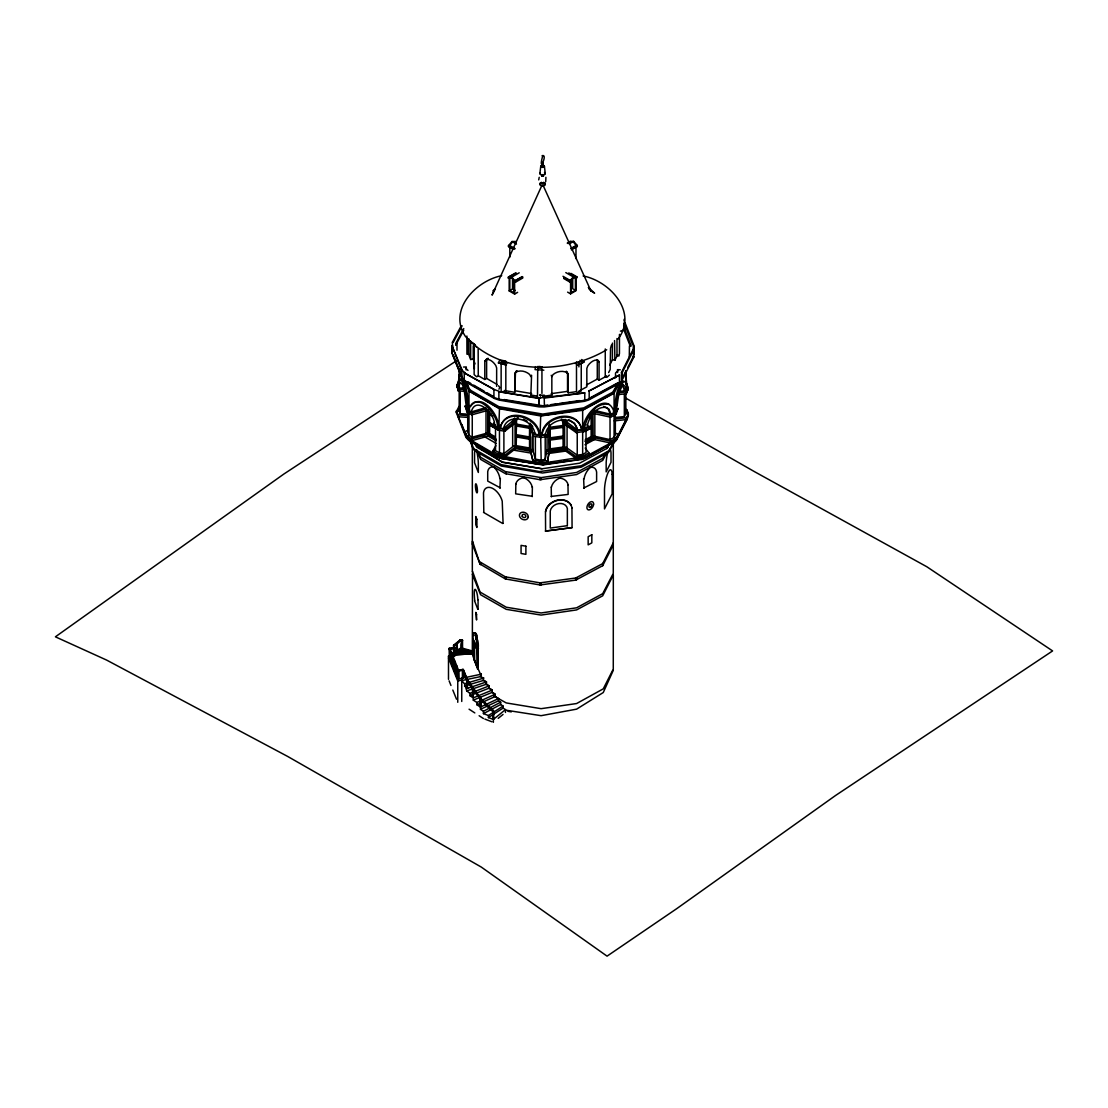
<?xml version="1.0" encoding="UTF-8"?>
<svg xmlns="http://www.w3.org/2000/svg" width="1108" height="1108" viewBox="0 0 1108 1108"><rect width="100%" height="100%" fill="white"/><g stroke="black" fill="none" stroke-linecap="round" stroke-linejoin="round"><path stroke-width="1.5" d="M473.047 638.734L477.105 650.036L474.515 643.429M474.916 633.014C477.631 648.332 478.06 632.446 474.82 632.793M474.736 632.834C473.005 634.247 474.279 632.46 474.418 632.89M473.199 633.18L472.922 635.438L473.947 635.286M474.169 632.89L474.238 632.82M477.216 646.767L476.343 639.912M477.229 646.753C477.839 655.631 479.307 643.069 477.382 639.621M618.181 394.6L626.242 393.756L628.194 389.13M626.754 385.556L626.754 383.742L628.167 388.008L626.242 393.756M613.32 670.229L603.264 692.528L576.603 709.148L541.092 715.685L505.4 710.103M624.053 321.043L624.15 319.326M613.32 544.831L602.71 565.689L575.689 580.121L540.053 584.969L505.4 578.958L480.055 564.083L472.327 544.194L472.507 541.203L480.055 564.083M613.32 542.726L602.71 563.584L575.689 578.016L540.053 582.863L505.4 576.852L480.055 561.978M629.441 345.848L629.289 356.665M627.654 415.791L627.502 418.464L616.491 440.167L614.123 442.397L585.578 457.881L581.7 459.086L543.626 464.432L538.751 464.377L496.716 456.496L468.739 440.347L465.997 437.466L457.23 414.904M633.125 358.244L633.291 355.391M594.567 410.403L611.048 414.378L614.248 412.647L613.223 412.024L614.081 411.567C615.771 401.456 615.508 389.324 622.558 381.124L623.666 381.221M614.372 410.971L615.799 411.206C616.948 401.165 617.198 389.393 623.984 381.36L625.992 382.745L626.948 388.52L625.757 390.958L619.455 391.235M463.546 388.035L458.781 388.022L460.014 382.218L462.535 384.864L464.294 390.847L466.274 406.525L467.271 408.99L468.989 409.448L467.271 410.445L467.271 412.259L471.759 414.849L488.337 410.265M452.729 656.67L453.006 654.094L472.507 653.775M453.13 655.105L453.394 652.57L471.856 653.678M539.873 173.568L540.746 166.297M459.252 374.31L458.241 383.964L459.515 381.554M464.903 391.346L458.255 390.93L456.815 385.542L459.044 380.556M456.815 387.357L457.008 384.462M530.026 425.001L533.239 436.22L541.244 437.425L547.435 436.594L549.429 424.226M547.435 436.594L549.429 426.04M532.394 436.774L532.394 450.596L532.449 448.975L535.386 459.169L540.704 460.097L545.205 459.488L547.02 449.89L549.429 450.042L547.435 462.438L540.621 463.352L533.239 462.064L530.067 449.197L533.239 462.064M547.435 462.438L549.429 450.042M542.061 434.945C544.208 416.082 577.074 408.907 581.852 429.572L577.587 430.153C573.986 413.242 547.047 419.073 545.551 434.474L542.061 434.945L541.729 434.114C543.876 415.251 576.742 408.076 581.506 428.741L583.417 428.159C582.863 414.198 607.724 389.601 614.248 412.647M583.417 428.159L584.442 428.796C586.049 417.148 595.813 401.456 609.289 404.503M540.233 394.573L540.579 396.276M613.32 441.289L613.278 573.376L602.71 593.653L576.603 607.807L541.092 612.959L506.231 607.212L480.055 592.046L472.507 571.271M478.102 649.537L477.659 669.287L472.327 653.914L472.507 573.39M535.538 366.623L535.053 369.615L543.848 370.197M541.937 366.79L537.712 366.526L537.491 367.925L541.937 368.216L542.158 367.053M619.455 334.367L619.455 353.41L618.957 355.973L616.948 355.848L617.114 355.017M627.405 416.954L626.851 419.794L615.466 440.942L584.692 458.463M462.535 640.23L462.535 648.637L461.593 648.859C458.67 642.169 465.554 638.928 459.792 640.216L453.629 645.216L453.795 653.595L454.322 645.119L457.189 643.166L457.355 651.546L456.482 651.241L457.189 643.166L454.391 645.742L453.629 645.216C456.579 660.049 452.729 658.637 453.684 645.839L460.499 640.119L462.535 640.313M497.575 427.176C498.475 414.572 474.806 388.035 468.684 410.486L471.205 411.954C475.858 394.683 495.802 414.295 494.473 425.375L497.575 427.176L500.47 427.217C505.497 406.428 537.865 415.597 539.568 434.045L539.139 434.876L534.942 434.142C533.807 419.087 507.27 411.622 503.461 428.644L500.04 428.034C505.068 407.245 537.435 416.428 539.139 434.876M542.089 155.716C548.599 153.486 537.602 174.912 542.698 155.909M542.02 163.818C545.178 162.668 540.538 161.962 542.574 163.292M541.3 182.294L542.574 183.249L543.834 182.294M512.658 446.386L512.658 420.444L513.669 420.625L514.181 418.824M513.669 420.625L514.638 417.938M516.91 419.073L516.065 421.289L516.065 446.607L529.541 448.962L529.998 448.075L529.998 438.38L529.541 439.267L516.065 436.912L516.522 436.026L516.065 446.607M472.894 635.424L473.005 638.457M462.687 669.897L466.856 680.658L462.687 669.897L462.687 677.874L463.144 669.37L457.77 670.395L457.77 678.373L458.684 678.636L458.684 670.659L449.834 648.277M463.366 669.758L467.631 680.229L466.953 688.262L467.396 679.827L481.066 698.732L493.614 711.142L493.614 719.12L492.7 718.857L493.379 710.74L480.969 698.996L473.282 688.982L467.534 680.506L463.366 669.758L457.77 670.825L449.128 648.374L454.612 647.598L454.792 655.964M466.856 680.644C470.914 687.209 483.725 704.549 492.825 711.53L493.503 711.391M472.604 689.121L473.158 688.317L472.701 697.181L472.479 688.442M480.29 699.12L480.844 698.345L480.387 706.835L480.166 698.469M468.13 417.397L458.255 416.774L456.828 410.666L459.044 406.401M541.687 185.867L492.035 295.116L495.414 288.745M497.007 384.407L486.62 378.41L484.792 379.476L484.792 361.111L487.52 358.563A11.108 6.413 60 0 1 488.254 358.369M486.62 378.41L486.62 360.058L487.52 358.563M542.712 396.387L551.839 395.099L551.839 376.734L553.058 374.573A11.108 8.822 -22.8 0 1 566.95 372.648L568.155 374.449L568.155 392.814L576.285 391.678M539.222 177.308L538.71 179.87M592.157 413.187L610.591 417.19L615.743 414.392L615.743 412.578L614.081 411.567L614.081 393.271L619.968 381.304M615.799 411.206C618.569 402.841 616.99 392.038 623.375 385.002L625.009 386.18L625.757 390.958M615.743 414.392L618.139 408.423L615.743 412.578L610.591 415.375L593.833 411.733M615.134 433.034L618.139 434.267L616.242 438.159L610.591 441.219L592.42 437.286L593.279 435.97L610.037 439.613L614.081 437.411L615.342 434.835L615.342 414.24M614.718 417.577L624.33 416.566L625.84 413.478L625.84 392.883M626.242 419.6L628.347 413.506L625.84 413.478L628.347 413.519L626.754 409.586L628.347 415.334L626.242 419.6L614.261 420.874M586.035 428.561L586.035 452.604L582.656 454.432L577.24 455.166L565.883 447.175L564.014 448.061L564.014 449.876L576.326 458.532L583.833 457.521L616.214 439.987L618.139 434.267M618.098 339.02C638.139 312.345 610.273 281.252 583.113 275.934M609.705 365.114L612.405 359.795L612.405 343.106M608.652 372.551L610.189 369.518L610.536 348.466A11.108 2.548 -80.4 0 1 611.477 345.031M612.405 359.795L614.898 360.211L617.724 354.643M633.914 349.519L622.253 372.523L622.253 379.975L621.477 379.836L621.477 372.385L633.125 349.394L633.914 349.519L633.914 356.97L621.477 381.235L618.957 383.603L588.694 400.002L584.581 401.29L544.236 406.955L539.07 406.885L499.112 400.113L494.487 398.534L464.82 381.401L461.911 378.34L452.604 354.435M618.001 383.396L612.738 392.177L583.778 407.869L542.712 414.073L498.919 406.664L470.928 390.501L469.196 388.686L466.69 382.246M618.749 383.313L612.738 393.562L583.778 409.267L542.712 415.458L498.919 408.049L470.928 391.886L469.196 390.071L466.066 382.038M622.253 378.313L626.131 370.64M627.682 367.579L633.125 356.845L633.914 356.97M608.126 446.759L606.602 448.574L579.692 463.158L542.034 468.781L502.353 462.299L476.191 445.624M605.577 453.227L602.71 458.324L576.603 472.465L541.092 477.617L505.4 471.593L480.581 457.258L478.268 452.119M607.115 452.299L602.71 460.416L576.603 474.57L540.053 479.709L505.4 473.642L480.581 459.363L476.495 449.64M613.79 442.175L608.569 450.956L581.243 465.776L539.568 471.593L501.218 464.64L474.82 449.405L473.185 447.687L470.235 440.111M616.048 439.128L608.569 452.341L581.243 467.161L542.518 473.005L501.218 466.025L474.82 450.79L473.185 449.072L469.654 439.973M617.599 436.344L620.508 430.61M621.228 429.184L626.117 419.53M627.502 417.065L616.491 438.768L614.123 440.998M538.834 405.93L539.07 398.035L538.834 405.93L498.877 399.157L498.877 391.706L539.07 398.035L584.775 392.897L584.775 400.348L544.416 406.013L504.098 399.559M498.877 399.157L493.919 397.453L464.252 380.335L464.252 372.884L494.487 389.684L499.112 391.262M514.749 373.922L516.688 370.681L514.749 373.922L514.749 392.287L504.237 390.501M514.749 392.287L515.483 372.482M537.283 396.096L530.843 395.016L531.577 375.21M530.843 395.016L531.577 393.575L515.483 390.833M532.38 496.301L515.663 493.836L515.843 484.071M515.663 484.418A12.368 9.695 26.9 0 1 523.932 477.728L524.112 477.382M532.2 496.647L532.38 486.869M464.086 379.047L468.989 391.152L499.459 408.755L498.752 430.195L504.832 431.261L515.691 422.702L515.691 420.888L513.738 420.057L503.461 428.644M500.04 428.034L500.47 427.217M512.658 420.444L514.126 419.752M516.522 426.677L516.065 435.569L529.541 437.923L529.998 427.439L516.065 425.001L516.522 424.129L529.998 426.483L529.998 424.004M529.541 427.356L529.998 426.483M529.998 427.439L529.541 428.311L516.065 425.957M534.942 434.142L535.386 433.311M499.459 408.755L540.704 415.957L539.998 437.397M452.424 349.671L452.424 342.206L461.33 325.641M462.133 325.794L453.227 342.358L452.424 342.206M455.665 343.632L463.767 328.577M455.665 345.294L463.753 330.226M608.167 446.732L606.602 448.574M462.493 640.216L459.792 640.216L460.582 640.715L457.244 643.776L456.482 643.263L456.662 651.643M455.111 652.183L456.302 650.119L472.548 653.111M456.911 651.324L458.144 649.205L472.465 652.127M492.755 426.968L494.334 422.453M495.054 448.879L492.755 452.812L492.755 450.998L495.872 445.693M460.208 380.072L461.897 378.742C467.714 387.357 467.701 398.728 468.726 408.797M470.581 406.331C481.274 391.65 498.628 414.447 498.628 426.566M610.591 441.219L610.591 443.034L592.42 439.1L593.223 437.868M545.732 181.657L545.912 177.308M516.356 418.159L515.054 421.012L515.054 447.313L530.552 450.014L530.552 425.361M516.439 419.96L517.658 417.938M499.833 360.114L498.254 362.953L506.494 364.823M505.83 361.222L501.855 360.335L501.135 361.665L505.29 362.607L506.037 361.527L506.037 362.565L507.575 362.912M510.649 244.397L512.021 242.444M541.438 182.765L542.906 183.873L543.502 182.612M563.764 278.524L569.747 281.986L573.279 277.831L576.936 277.831L576.936 276.848L570.966 273.385M461.593 648.859L461.925 640.078M512.976 249.203L508.489 246.613L508.489 245.63L512.021 241.53L515.677 241.475L515.677 242.458M563.764 277.554L569.747 281.003L573.279 276.889L576.936 276.848M488.531 424.558L497.741 429.849L498.752 430.195L499.459 428.851L499.459 452.895L498.198 454.141L492.755 450.998M618.029 370.668L615.536 373.008L615.536 377.856M613.001 443.117L615.217 441.039M468.019 430.223L465.014 431.649L466.773 437.799L498.198 455.956L498.129 454.114L499.459 452.895L503.891 453.657L513.766 445.887L515.719 446.704L515.719 448.518L504.832 457.105L498.129 455.928M492.838 290.961L495.234 288.786M463.518 367.039L466.329 366.956L466.136 369.878M609.358 375.1L606.921 377.274L605.231 376.637L606.021 375.931M517.187 418.81L518.281 417.924M493.365 722.319L493.365 719.452L505.47 709.605L503.074 708.095L503.074 706.045L500.678 704.536L500.678 702.181L498.503 700.824L480.456 709.342L480.456 707.07L476.897 704.757L476.897 702.486L473.296 700.145L473.296 697.874L469.93 695.672L469.93 693.4L466.759 690.893L464.529 683.774L461.745 680.575L481.384 676.434L480.9 673.636M498.198 718.372L503.046 714.425M506.356 427.688L503.891 429.627L503.891 453.657M492.755 425.153L497.741 428.034L504.832 429.447L515.691 420.888M498.129 454.114L504.832 455.291L515.719 446.704M542.421 164.053C542.56 165.771 542.56 161.449 542.712 164.053M541.951 174.51L542.574 175.355L543.183 174.51M498.946 389.213L499.846 387.495L498.489 385.75M456.371 360.806L283.883 474.016L55.4 636.823L106.603 660.077L287.651 756.432L481.274 867.065L607.059 956.149L676.808 908.602L835.543 795.502L1052.6 650.922L926.828 566.756L754.839 471.856L625.715 398.091M480.456 709.342L483.434 711.281L483.434 713.621L488.42 715.519L503.074 706.045M488.42 715.519L488.42 717.569L503.074 708.095M508.489 246.613L509.32 246.128M522.837 277.956L515.469 282.208L511.841 277.997L508.35 278.094L508.35 277.111L515.705 272.859M567.241 243.109L570.177 241.406L573.681 241.35L577.31 245.519L577.31 246.502L571.423 249.909M508.35 277.111L516.397 273.261M567.919 243.511L570.869 241.807M508.35 278.094L514.237 274.687M509.029 277.512L511.841 277.055L519.209 272.803M569.263 243.912L573.681 241.35M511.841 277.055L514.791 280.823L522.159 276.584M570.745 248.524L576.631 245.131M514.791 280.823L522.837 276.972M571.423 248.912L577.31 245.519M517.616 292.346L514.624 294.077L509.181 290.919L512.547 288.939L512.547 278.593M575.412 278.219L575.412 290.282L571.229 292.692L571.229 280.629M567.615 292.138L570.578 293.855L576.091 290.67L576.091 278.316M484.792 361.111L486.62 360.058M464.252 380.335L461.911 376.942L461.911 369.49L451.925 345.668L451.925 353.12L461.911 376.942M464.252 372.884L494.487 389.684M468.684 410.486L469.737 409.877M471.205 411.954L485.789 407.606M489.653 411.996L488.531 412.647L491.384 414.295M494.473 425.375L495.525 424.779M499.459 427.037L497.741 428.034L497.741 429.849M495.345 436.884L489.653 433.602L488.531 434.253L495.65 438.353M500.345 487.866L487.714 481.094L487.714 471.662A12.368 7.147 60 0 1 493.808 467.091L494.251 466.842M499.902 488.129L500.345 478.448M503.087 523.35L502.215 501.107A13.739 7.936 60 0 0 491.966 488.074A13.739 7.936 60 0 0 483.504 492.921L483.822 512.215M606.685 349.754C564.207 375.224 499.833 374.864 465.291 336.25C447.798 309.963 475.983 280.712 501.702 275.684M586.409 384.988L597.281 379.088L599.068 380.183L606.395 376.208M578.847 391.152L586.838 386.817L586.838 368.452L587.752 365.959A11.108 6.62 -58.4 0 1 598.168 360.335L599.068 361.817L599.068 380.183M619.441 375.044L588.694 391.152L619.441 375.044L619.441 382.509L589.179 398.908L584.775 400.348M590.204 397.786L617.447 383.022M540.704 415.957L582.656 410.292L614.081 393.271M594.068 410.722L594.83 410.306M589.304 417.273L592.24 415.68L591.146 415.015M589.304 418.215L592.24 416.636L591.146 415.957L591.146 425.569L592.24 426.248L589.304 427.826M584.442 428.796L587.046 427.383C588.237 417.924 596.187 405.099 607.101 407.675M588.209 427.162L591.146 425.569M587.088 424.669L588.944 427.092L583.21 429.946L576.326 430.874L563.834 422.093L565.703 421.206L577.587 430.153M563.834 422.093L563.834 423.907L576.326 432.688L584.318 431.414L588.944 428.907L588.944 427.092M584.899 431.552L592.24 427.577L591.146 426.912L591.146 436.607L592.24 437.272L584.899 441.247M585.273 439.779L591.146 436.607M585.758 441.676L593.002 437.743L593.002 413.09M585.758 442.895L594.068 438.394M584.982 444.724L595.135 439.211M585.232 448.075L588.944 452.937L583.833 455.707L576.326 456.718L564.014 448.061M583.625 488.074L596.616 481.523L596.616 472.091A11.911 7.091 -58.4 0 0 590.342 467.41L589.913 467.147M483.434 711.281L500.678 702.181M483.434 713.621L500.678 704.536M581.811 363.272L583.57 361.873M480.456 707.07L498.503 698.552L498.503 700.824M575.191 363.562L576.492 362.967L576.506 391.664L577.753 392.551L581.243 390.93L581.243 363.244M577.49 365.169L584.387 361.97L581.672 359.504M476.897 702.486L495.221 694.217L495.221 696.489L498.503 698.552M476.897 704.757L495.221 696.489M542.975 164.026C543.612 165.743 540.953 164.15 542.574 163.402M473.296 697.874L492.243 690.076L492.146 692.375L495.221 694.217M473.296 700.145L492.243 692.348L494.029 693.47M469.93 693.4L489.168 685.88L489.168 688.151L492.243 690.076L488.919 688.248L488.919 685.977L486.08 684.329L486.08 682.057L483.337 680.478L483.337 678.207L480.581 676.614L480.567 674.329L473.601 658.845M469.93 695.672L489.168 688.151M466.759 688.622L486.495 681.919L486.495 684.19L489.168 685.88M466.759 690.893L486.495 684.19M468.989 412.979L468.989 435.292L466.814 436.026L471.759 438.879L488.379 434.281L487.34 433.02L472.257 437.189L468.989 435.292L467.728 432.175L467.728 411.58M585.578 456.468L543.626 463.033L538.751 462.978L496.716 455.097M581.091 459.585L585.024 458.269M466.814 437.84L466.773 435.984L468.989 435.292M620.425 331.154L624.358 329.949M464.529 683.774L483.919 678.027M464.529 686.046L483.919 680.298L486.495 681.919M467.271 412.259L465.014 405.805L466.634 409.766L471.759 413.035L486.675 408.907M576.395 361.97L577.753 362.828L581.243 361.208L579.969 360.294M542.324 164.995L542.103 165.992L543.488 165.383A1.828 1.053 0 0 1 543.751 167.1A1.828 1.053 0 0 1 540.856 166.657A1.828 1.053 0 0 1 542.574 165.244M457.756 702.292L457.756 679.135L481.384 674.163M461.745 680.118L457.756 680.963L448.491 657.986M463.283 670.063L458.006 671.213L449.308 649.205L454.1 648.512L454.612 647.598M462.687 670.312L462.465 669.495L462.465 677.473L463.366 677.736M466.717 687.86L467.631 688.123M472.479 696.78L473.379 697.043M480.166 706.447L481.066 706.71M466.717 679.966L480.387 698.871L493.614 711.142M492.7 718.857L493.614 719.12M459.959 640.812L460.499 640.119M460.582 640.715L459.792 640.216M456.662 643.665L457.355 643.568M453.795 645.632L454.502 645.521M449.128 648.789L454.792 648M456.482 651.241L457.355 651.546M450.762 652.543C452.244 651.933 449.571 658.11 450.928 660.922L451.455 652.446M453.629 653.194L454.322 653.097M453.92 655.673L454.612 655.562M450 656.656L449.128 656.351L450 656.656L450 648.679L449.308 648.776L458.006 670.797L458.006 678.775M452.383 656.67C453.864 656.074 451.191 662.252 452.563 665.049L453.075 656.573M454.294 661.504L455.166 661.808L455.166 669.786C452.479 665.548 455.097 653.028 454.46 669.883M454.46 661.905L455.166 661.808M456.136 666.213L457.008 666.517L457.008 674.481C454.322 670.243 456.939 657.723 456.302 674.592M456.302 666.614L457.008 666.517M454.294 669.481L455.166 669.786M456.136 674.19L457.008 674.481M568.155 392.814L567.531 391.359L551.23 393.645L551.839 395.099M584.775 392.897L544.236 398.104L544.416 406.013M544.236 405.556L547.587 405.085M550.953 404.614L555.994 403.908M559.36 403.437L579.539 400.597M557.282 404.24L560.606 403.769M580.62 400.957L583.944 400.5M545.718 453.892L567.13 450.887M548.28 462.95L551.562 462.479M563.889 460.748L567.31 460.263M581.423 459.404L543.349 464.889L501.536 458.504L497.506 457.133L469.834 441.15L467.299 438.491L461.856 424.489M551.23 496.426L568.127 494.417L567.975 484.639M572.074 527.616L545.482 531.078L572.074 527.616L571.936 507.783M466.274 406.525L467.728 406.331M565.163 419.364L566.036 422.079L567.074 421.94L567.074 449.599M563.238 425.472L549.526 427.328L549.887 428.214L563.598 426.372L562.088 419.239M563.598 427.328L549.887 429.17L549.526 428.284M539.568 434.045L541.729 434.114M547.435 434.779L539.998 435.582L533.239 434.405L530.026 423.187M549.526 437.895L563.238 436.04L563.598 436.94L549.887 438.782L549.526 424.849M563.598 438.269L549.887 440.125L549.526 439.225L549.887 449.82L563.598 447.964L563.598 422.647L561.354 419.212M549.526 448.92L563.238 447.064L563.598 447.964M549.402 451.981L566.036 449.737M547.435 460.623L540.621 461.537L533.239 460.249M457.77 670.395L458.477 670.312L458.684 678.636M630.244 346.167L624.15 330.516L624.15 323.065L625.12 322.94L634.247 346.416L634.247 353.868L633.291 353.992L633.291 346.541L634.247 346.416M624.15 330.516L625.12 330.392L631.214 346.042M451.925 353.12L452.604 345.585M468.282 339.63L468.282 353.341L470.678 359.504L473.227 359.186L475.055 363.909M451.925 345.668L461.219 369.573L464.82 372.551M478.074 609.261L478.074 599.65M477.825 599.733C477.534 589.955 472.77 581.908 474.736 600.661M475.914 637.626L476.966 637.488M476.011 637.834L477.174 638.194L476.066 638.707M476.08 638.028L477.132 637.889M476.094 639.108L477.271 639.468M473.171 639.759L473.642 657.598M477.036 645.535L478.088 645.41M477.423 648.72L478.476 648.582M476.842 650.064L476.939 666.282L474.307 659.495L474.252 643.471M478.171 667.736L477.493 649.607L474.155 641.116M478.268 667.986L477.659 669.287M448.491 679.329L448.491 656.171L451.233 655.839M452.604 655.673L473.268 653.208M618.181 392.786L626.242 391.941M615.106 418.962L626.242 417.785M543.723 464.695L501.758 458.601L497.395 457.064L486.855 450.568M542.061 468.767L502.616 462.119L476.759 447.175L474.321 442.84M539.693 395.168L544.471 395.224M456.815 385.542L458.255 389.116L464.903 389.531M459.169 390.473L459.169 411.068L460.236 413.672L468.532 414.198M456.662 412.841L456.662 411.026C465.969 411.179 450.457 408.312 458.255 414.96L468.255 415.597M539.153 366.596L540.787 366.706M540.455 397.841L537.491 397.647L537.712 368.826M472.922 653.568L454.515 650.936L453.394 654.842L453.394 652.57M625.521 388.285L626.948 388.52M614.081 411.567L616.408 411.941L616.408 413.755M621.477 372.385L622.253 372.523M498.877 391.706L538.834 398.478M512.672 449.986L531.286 453.144M507.921 711.308L511.3 711.876M516.522 434.696L529.998 437.051M516.522 445.721L529.998 448.075M524.098 449.156L530.746 450.305M515.594 448.629L530.109 451.164M531.937 451.482L532.962 451.662M503.212 360.626L504.749 360.973M506.231 364.366L498.988 362.718L505.525 364.947M504.749 390.958L506.037 391.249L505.29 392.329L501.135 391.387L501.135 363.701M461.593 640.452L462.258 649.025M459.889 648.429L473.296 651.726M603.68 406.414L609.04 409.171L611.048 414.378M461.482 647.958L472.95 651.116M614.081 415.098L614.081 437.411L616.242 438.159L616.214 439.987M614.081 437.411L616.214 438.172M488.42 717.569L493.365 719.452M484.847 719.078L491.938 721.779M568.778 419.669L574.553 423.367L577.24 429.308M523.461 419.239L527.048 421.082M576.465 246.018L577.31 246.502M568.792 272.928L576.257 277.235M512.021 241.53L516.494 244.106M565.8 272.582L573.279 276.889M509.181 245.228L515.151 248.677M562.975 276.28L570.44 280.601M508.489 245.63L514.458 249.078M575.412 290.282L572.711 288.717L572.711 278.385M512.547 288.939L515.303 290.531M474.792 344.533L470.471 341.361M474.792 344.713L470.471 341.541M478.324 375.751L484.792 379.476M467.784 381.72L470.748 383.423M473.725 385.141L484.099 391.138M487.077 392.855L493.005 396.276M488.531 413.603L492.797 416.068M493.933 425.029L489.653 422.564L488.531 423.214L494.223 426.497M496.232 439.571L487.783 434.71L487.783 410.043M488.185 436.15L496.232 440.79M483.185 435.915L496.315 443.505M499.459 452.895L495.525 450.624L495.525 426.594M482.035 449.266L486.426 451.801M481.717 449.46L486.107 451.981M483.504 512.395L502.783 523.53M494.029 696.087L506.231 702.929L541.092 708.677L576.603 703.538L603.264 688.857L613.278 669.107L613.32 574.927L602.71 595.785L576.603 609.926L541.092 615.079L506.231 609.331L480.581 594.719L472.327 574.29M590.661 290.739L594.622 293.177L588.334 287.471M596.755 359.615L599.068 361.817M582.656 410.292L582.656 428.588L584.318 429.599L584.318 431.414M583.625 478.642L584.054 488.337M470.609 440.555L485.539 449.765M469.072 709.189L474.82 712.929M479.127 715.726L483.434 718.538M474.141 344.879L476.579 347.039M620.272 369.781L617.475 369.643L617.613 372.579M465.623 368.036L468.005 370.418M468.739 438.948L465.997 436.053L457.23 413.506M588.86 288.717L591.007 291.044L543.322 185.853M530.206 423.561L532.74 426.552M573.681 242.278L575.052 244.231M622.848 384.864L624.33 390.722M563.307 419.516L564.623 422.411M608.015 408.547L610.037 413.755M566.825 371.692L568.155 374.449M614.552 340.572L614.898 360.211M530.843 376.651L529.666 374.476A11.108 8.712 27 0 0 515.954 372.122M451.635 660.825L450.928 660.922M453.255 664.952L452.563 665.049M559.609 477.728L559.748 478.088A11.911 9.446 -22.9 0 1 568.127 484.999M572.06 508.129L571.188 505.373A13.739 10.9 -22.9 0 0 557.116 500.22A13.739 10.9 -22.9 0 0 545.482 511.591L545.593 531.328M551.23 486.994L551.382 496.772M566.34 371.194L566.95 372.648M551.23 375.28L551.839 376.734M582.656 428.588L583.21 431.76M581.506 428.741L581.852 429.572M545.205 433.644L545.551 434.474M540.704 434.253L541.244 437.425M541.244 463.269L540.704 437.785M458.781 388.022L458.241 382.648L458.767 380.266L460.443 378.936C466.26 387.551 466.26 398.922 467.271 408.99M465.014 431.649L466.773 435.984M448.491 656.171L457.756 679.135M449.114 680.852L450.956 685.45M452.812 690.049L456.524 699.231M624.15 323.065L632.682 344.976M633.028 350.737L634.247 353.868M625.203 408.063L627.045 412.799M453.227 354.629L461.288 375.349M474.487 600.688L477.825 609.289M476.689 636.061L476.565 635.355M565.523 420.251L566.036 422.079M465.997 391.913L466.496 394.448M625.494 372.177L627.045 386.844M476.371 634.15L476.482 634.981M474.086 347.94L474.363 368.964M544.402 166.297L545.274 173.568M454.322 645.119L454.682 648.208M453.629 645.216L453.989 648.305M625.605 376.983L626.02 381.027M612.156 474.349L611.935 472.174A13.739 3.158 -80.4 0 0 607.863 473.074A13.739 3.158 -80.4 0 0 604.497 489.459L604.497 508.932L612.156 493.836L612.142 474.266M467.091 398.478L467.368 401.165M457.244 643.776L457.189 651.144M474.515 645.036L474.57 659.468M628.347 413.506L628.347 415.334M628.194 387.315L628.167 389.822M625.84 371L625.84 384.31M625.12 322.94L625.12 330.392M624.33 394.254L624.33 416.566M616.99 338.536L616.99 355.848M610.591 415.375L610.591 417.19M610.037 415.569L610.037 439.613M605.259 348.951L605.259 376.651M603.264 563.058L603.264 565.163M602.71 563.584L602.71 565.689M597.281 360.723L597.281 379.088M594.83 412.038L594.83 436.247M592.24 413.201L592.42 439.1M589.179 391.456L589.179 398.908M588.944 452.937L588.944 454.751M583.833 457.521L582.656 454.432L582.656 432.12M578.902 363.521L578.902 366.9M577.24 431.123L577.24 455.166M576.603 577.739L576.603 579.844M576.326 430.874L576.326 432.688M576.326 456.718L576.326 458.532M575.98 246.295L575.98 258.649M575.689 578.016L575.689 580.121M570.578 281.501L570.578 293.855M570.177 241.406L570.177 242.389M569.747 281.003L569.747 281.986M567.531 372.994L567.531 391.359M564.623 424.059L564.623 448.712L548.862 450.845L548.862 427.826M563.238 426.428L563.238 436.04M563.238 438.99L563.238 447.064M549.887 424.502L549.887 449.82M547.089 435.79L547.02 451.704M545.205 435.458L545.205 459.488M541.937 369.767L541.937 393.395M541.092 477.617L541.092 479.722M541.092 582.877L541.092 584.982M540.053 477.603L540.053 479.709M540.053 582.863L540.053 584.969M535.386 436.843L535.386 459.169M533.239 434.405L533.239 436.22M532.962 432.646L532.962 449.931M529.541 423.644L529.541 448.962M516.522 420.417L516.522 425.084M515.469 281.21L515.469 282.208M514.624 281.723L514.624 294.077M513.96 280.836L513.96 292.9L509.819 290.518L509.819 278.454M509.805 246.405L509.805 257.208M509.181 278.565L509.181 290.919M506.231 471.869L506.231 473.919M506.231 577.143L506.231 579.249M505.83 364.2L505.83 391.193M505.47 709.605L505.47 712.458M505.4 576.852L505.4 578.958M504.832 429.447L504.832 431.261M504.832 455.291L504.832 457.105M496.647 386.332L496.647 367.967L495.775 365.488A11.108 6.413 60 0 0 485.678 359.629M493.919 390.002L493.919 397.453M493.379 710.74L493.379 718.718M492.935 711.267L492.935 719.244M489.653 414.558L489.653 423.907M489.653 425.527L489.653 433.602M488.531 410.182L488.379 436.095L471.759 440.693L471.759 438.879M486.01 410.694L486.01 433.173M480.844 698.345L480.844 706.322M480.581 562.532L480.581 564.637M480.387 698.871L480.387 706.835M478.157 349.02L478.268 376.124L476.579 376.762L474.141 374.601L474.141 346.901M473.227 345.834L473.227 359.186M473.158 688.317L473.158 696.655M472.701 688.83L472.701 697.181M472.257 413.159L472.257 437.189M472.327 444.086L472.327 572.157M471.759 413.035L471.759 414.849M470.678 341.153L470.678 359.504M468.989 391.152L468.989 409.448L466.634 409.766L466.634 411.58M468.947 338.854L468.947 354.172L466.939 354.186L466.884 336.029M467.396 679.827L467.396 687.736M466.953 680.354L466.953 688.262M463.144 669.37L463.144 677.348M461.745 678.304L461.745 701.461M461.219 369.573L461.219 377.039M460.236 391.359L460.236 413.672M459.169 368.59L459.169 383.562M458.255 389.116L458.255 390.93M458.255 414.96L458.255 416.774M456.995 342.164L456.995 350.225M456.828 666.116L456.828 674.079M454.986 661.407L454.986 669.384M454.1 648.097L454.1 656.074M449.128 648.374L449.308 656.753M584.054 478.905A12.368 7.368 -58.4 0 1 590.342 467.41M523.932 477.728A11.911 9.335 26.9 0 1 532.2 487.215M475.041 450.236A12.368 2.216 82.6 0 0 474.556 453.324L474.556 462.756L478.337 472.465L478.337 463.033A11.911 2.133 82.6 0 0 476.454 450.097M607.987 451.496A12.368 2.839 -80.4 0 0 606.173 462.465L606.173 471.883L611.007 462.341L611.007 452.909A11.911 2.728 -80.4 0 0 609.996 449.142M545.593 511.841A13.739 10.9 -22.9 0 1 557.227 500.47A13.739 10.9 -22.9 0 1 571.299 505.622M551.382 487.34A12.368 9.82 -22.9 0 1 559.748 478.088M493.808 467.091A11.911 6.87 60 0 1 499.902 478.698M544.485 172.46A2.701 1.565 0 0 1 544.637 174.579A2.701 1.565 0 0 1 541.023 174.842A2.701 1.565 0 0 1 540.233 172.793M544.499 183.139A2.715 1.565 0 0 1 544.651 185.258A2.715 1.565 0 0 1 541.009 185.535A2.715 1.565 0 0 1 540.219 183.457M544.499 182.681A2.715 1.565 0 0 1 544.651 184.801A2.715 1.565 0 0 1 541.009 185.078A2.715 1.565 0 0 1 540.219 183M476.038 486.772L476.759 490.235L476.038 486.772M541.729 175.978L543.446 176.117L541.729 175.978M591.824 534.735L588.154 536.715L588.154 544.859L591.824 542.865L591.824 534.735M567.351 525.677L550.26 528.073L550.26 510.926A8.906 7.063 -22.9 0 1 558.806 503.572A8.906 7.063 -22.9 0 1 567.351 508.517L567.351 525.677M477.174 638.194L476.08 638.513L477.146 638.208M525.885 546.189L521.065 545.371L521.065 553.501L525.885 554.319L525.885 546.189M476.897 519.361L475.789 516.536L475.789 524.666L476.897 527.491L476.897 519.361M476.551 614.344L475.789 612.378L476.551 619.995L476.551 614.344M528.211 516.951L528.128 515.968A4.571 3.587 26.9 0 0 523.488 512.228A4.571 3.587 26.9 0 0 519.444 515.082L519.527 516.065A4.571 3.587 26.9 0 0 524.181 519.804A4.571 3.587 26.9 0 0 528.211 516.951M593.597 504.154L593.528 503.212A4.571 2.728 -58.4 0 0 589.996 502.187A4.571 2.728 -58.4 0 0 586.921 507.381L586.991 508.309A4.571 2.728 -58.4 0 0 590.522 509.348A4.571 2.728 -58.4 0 0 593.597 504.154M477.423 491.107L477.409 490.082A4.571 0.817 82.6 0 0 476.343 484.404A4.571 0.817 82.6 0 0 475.429 485.567L475.443 486.592A4.571 0.817 82.6 0 0 476.509 492.271A4.571 0.817 82.6 0 0 477.423 491.107M590.689 506.979A1.981 1.177 -58.4 0 0 591.409 503.918A1.981 1.177 -58.4 0 0 588.985 505.885A1.981 1.177 -58.4 0 0 590.689 506.979M522.297 516.411A1.981 1.551 26.9 0 0 525.58 517.048A1.981 1.551 26.9 0 0 524.015 514.32A1.981 1.551 26.9 0 0 522.297 516.411"/></g></svg>
